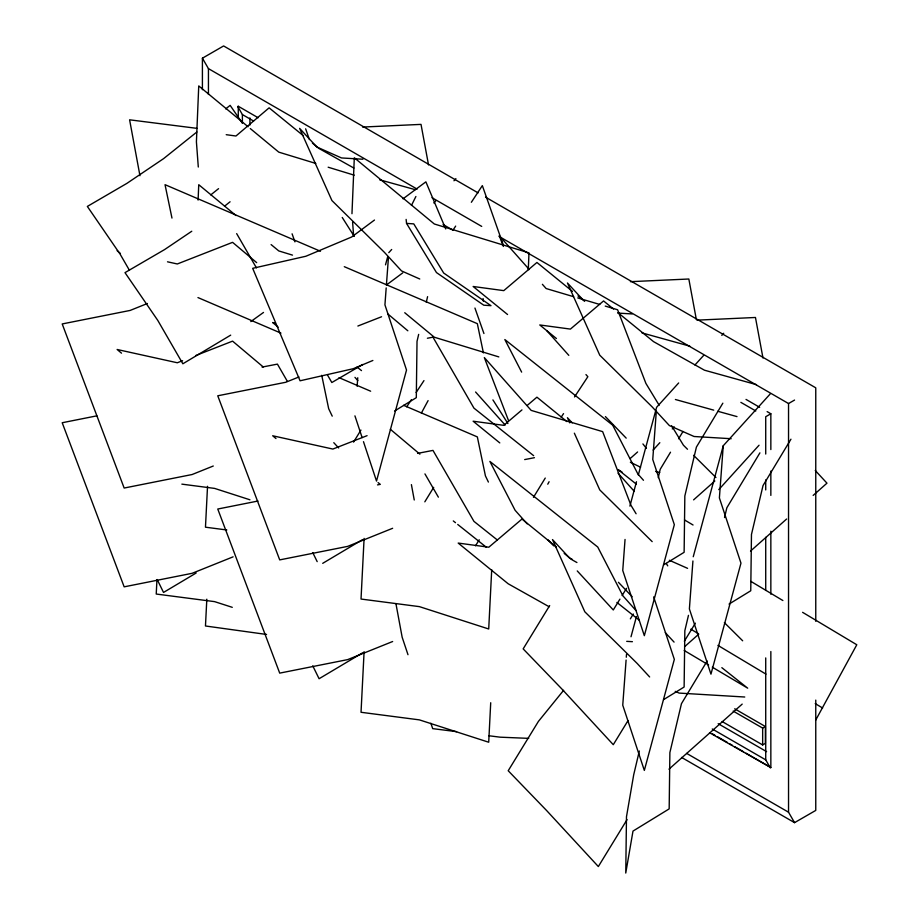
<?xml version="1.0" encoding="UTF-8"?>
<svg xmlns="http://www.w3.org/2000/svg" width="919" height="919" viewBox="0 0 919 919"><rect width="100%" height="100%" fill="white"/><g stroke="black" fill="none" stroke-linecap="round" stroke-linejoin="round"><path stroke-width="1.38" d="M198.102 200.089L198.745 184.696L236.022 215.551M351.966 213.713L354.309 157.758L434.331 223.995L528.988 252.886L528.287 269.669M156.942 579.946L156.23 594.042L214.609 601.635L232.277 607.333M207.533 486.3L205.465 527.196L226.821 529.976M206.821 599.199L205.465 625.988L266.556 634.455M364.096 538.408L361.029 599.05L419.397 606.632L488.713 628.987L491.711 569.757M364.096 651.64L361.029 712.282L419.397 719.876L488.713 742.23L490.712 702.736M357.123 386.233L357.755 377.766M386.187 287.923L384.935 304.844L406.52 370.047L376.514 481.062L363.476 441.671M386.405 285.097L388.381 258.296M625.046 539.453L622.749 570.481L644.334 635.684L674.339 524.68L652.754 459.466L656.304 411.505M626.092 660.06L622.749 705.195L644.334 770.409L674.339 659.394L653.662 596.902M626.298 657.234L626.505 654.42M692.926 560.992L689.388 608.952L710.961 674.155L740.967 563.14L719.393 497.937L723.253 445.749L770.214 393.941M418.673 334.378L417.019 341.363L416.307 397.674L394.596 411M426.278 302.248L427.599 296.653M658.245 477.662L660.221 469.287L670.514 452.205M639.325 751.018L633.708 774.763L626.482 816.738L625.759 873.05L632.996 831.086L669.17 808.881L669.882 752.569L681.461 703.667L707.17 660.979M688.469 615.339L684.839 630.71L684.127 687.021L663.621 699.6M724.54 517.535L726.86 507.747L759.91 452.86M385.509 264.833L387.703 256.711M629.906 506.105L636.488 481.74M638.326 474.962L656.614 407.278L678.659 382.959M631.008 636.764L636.488 616.454M693.248 556.753L723.253 445.749M411.494 205.362L415.893 196.505M421.396 413.022L428.093 400.615M547.758 484.21L549.102 481.728M815.658 720.197L856.795 644.759L802.597 612.33M678.59 438.788L683.001 431.471M722.851 403.177L696.407 447.082L684.839 495.984L684.127 552.308L663.621 564.886M790.949 439.202L763.034 485.554L751.466 534.456L750.754 590.768L729.043 604.093M353.562 442.108L360.937 430.081M424.819 501.831L433.699 487.334M475.525 545.806L479.224 539.763M533.468 497.317L545.254 478.064M549.677 605.564L523.164 648.883L561.658 688.768L613.283 744.689L628.01 720.622M619.911 599.142L613.283 609.963L577.247 570.929M622.117 595.535L626.54 588.309M630.342 618.855L633.306 614.03M684.333 641.221L695.384 623.174M627.057 819.622L598.338 866.548L546.713 810.638L508.207 770.742L538.408 721.415L563.623 690.307M453.308 229.67L455.663 226.097M471.355 202.283L482.337 185.604L503.152 244.615M406.715 406.807L411.413 399.662M416.123 392.516L423.969 380.604M561.187 417.192L563.542 413.619M574.524 396.951L587.85 376.71L585.954 374.573M388.794 252.656L391.678 249.486M433.848 202.961L435.767 200.847M453.975 180.767L455.893 178.654M694.959 364.992L703.586 355.481M721.794 335.389L723.712 333.275M653.122 450.092L659.831 442.694M672.283 428.955L674.201 426.841M718.784 489.62L759.048 445.221M630.158 458.57L637.591 451.976M693.604 499.867L714.833 481.005M750.536 551.067L786.63 519.005M813.166 495.421L826.962 483.164L815.268 470.505M684.977 646.379L698.773 634.121M668.963 769.18L742.196 704.103M521.958 409.908L503.773 425.348L473.136 421.212L499.787 442.912M527.299 405.359L536.926 397.18L566.92 421.603M196.861 132.003L163.582 158.642L126.914 183.363L87.351 206.43L120.136 254.195L129.441 270.301M225.695 108.913L230.141 105.363L242.134 122.836M210.796 194.874L218.561 188.659M224.523 206.224L230.072 201.778M263.512 312.449L250.795 321.593M374.481 220.043L351.644 237.01L305.866 256.252L252.679 268.325L300.065 380.788L353.252 368.714L372.873 360.466M403.027 198.826L425.876 181.847L445.704 228.934M386.75 284.764L402.74 272.874M191.772 231.243L164.57 249.589L124.995 272.644L157.792 320.421L182.847 363.786L230.692 335.136M196.172 572.996L163.525 592.445L157.206 579.556M322.707 563.336L362.614 539.568M362.614 652.812L319.088 678.727L312.759 665.85M362.741 364.498L331.828 382.522L327.532 375.078M202.41 89.706L202.41 58.196L223.616 45.95L478.098 192.875M258.136 117.747L238.274 106.271L237.768 106.57L242.386 114.565L242.386 123.18M767.124 411.609L770.846 413.757L765.722 416.709L765.722 454.043M815.762 700.106L815.762 810.409L794.556 822.643L788.536 812.212L788.536 403.544L794.556 400.064M733.178 711.088L762.655 728.101L765.378 726.527L765.378 743.356L762.655 744.93L722.127 721.53M709.514 732.719L770.846 767.549L770.846 651.525M147.362 303.511L130.165 310.427L62.205 323.947L124.157 488.046L192.105 474.526L213.277 466.013M298.951 376.962L285.717 382.281L217.757 395.79L279.709 559.889L347.669 546.38L392.643 528.287M233.116 556.834L192.105 573.318L124.157 586.839L62.205 422.74L96.874 415.836M392.643 641.519L347.669 659.612L279.709 673.122L217.757 509.023L257.986 501.027M182.582 360.707L177.31 362.764L117.127 349.484L121.503 353.172M195.736 355.55L232.576 341.133L263.236 366.957M357.87 326.038L381.557 316.756M367.083 435.663L332.873 449.058L272.679 435.767L275.964 438.535M262.064 367.083L277.423 364.119L287.302 381.236M427.392 338.249L432.975 337.17L473.94 408.116L533.64 455.663M417.617 453.377L432.975 450.402L473.94 521.36L497.156 539.844M377.502 484.899L380.294 484.359L378.088 482.601M524.68 459.58L534.456 457.685M362.58 127.052L421.017 124.387L428.53 164.915M630.4 281.673L688.836 279.008L696.349 319.536M697.027 320.145L755.464 317.48L762.977 358.008M528.712 738.371L500.12 737.176L488.874 735.751M362.925 159.228L341.523 157.953L316.802 146.994L299.617 128.361L331.931 200.56L384.36 252.288L401.534 270.921L419.753 278.997M617.901 313.092L632.169 313.942M731.168 438.719L694.086 436.502L669.354 425.543L652.18 406.922L599.751 355.182L567.437 282.983L582.715 299.548M626.712 641.347L632.41 641.692M744.758 697.016L679.13 693.087L675.235 691.352M406.554 223.409L413.768 223.88L443.682 273.035L490.976 305.671L483.762 305.2L436.468 272.564L406.554 223.409L406.129 219.4M197.022 128.361L129.602 119.815L139.952 175.713M456.571 731.65L432.688 728.629L430.896 723.253M181.859 484.141L214.609 488.403L249.945 499.798M226.212 134.691L235.953 136.012L269.106 107.845L303.534 135.874M167.511 261.812L177.31 263.971L232.576 242.34L256.665 262.627M275.482 323.155L272.679 322.535L278.158 327.153M379.593 179.768L415.181 189.647M641.933 332.873L689.836 346.176M756.475 384.647L704.459 370.196L653.535 341.627L617.993 312.69M675.408 399.501L713.741 410.15M717.842 411.287L737.004 416.606M640.566 467.208L630.377 462.268M655.626 471.39L659.727 472.527M573.628 296.699L546.139 288.543L542.394 284.316M577.752 297.928L599.739 304.453M605.23 306.084L617.602 309.76L645.896 383.407L659.141 405.222M315.814 163.444L278.779 152.14L250.278 128.557M328.163 167.212L354.229 175.173M292.495 255.126L278.779 250.933L271.105 244.58M498.81 356.905L434.331 337.227L404.739 312.724M320.467 251.266L165.029 184.673L171.968 218.079M344.292 266.682L477.34 323.672L483.405 352.896M197.953 297.572L280.95 333.126M339.031 377.663L370.644 391.207M403.567 405.313L477.34 436.904L485.427 475.881L488.391 482.061M669.354 560.268L687.573 568.344M572.273 559.349L569.677 558.201L552.491 539.568L584.806 611.767L637.223 663.495L649.641 676.958M353.861 168.051L319.088 148.533L312.426 143.111M576.925 562.531L571.963 559.74L564.186 553.41M549.148 606.758L508.161 583.76L458.19 543.072L488.828 547.207L521.981 519.051L556.409 547.081M485.554 197.171L815.762 387.818L815.762 621.313M202.41 58.196L208.441 68.626L417.123 189.107M432.033 197.711L481.717 226.407M499.109 236.447L788.536 403.544M443.107 224.535L453.044 230.267M746.021 399.42L759.668 407.301M242.386 114.565L253.575 121.021M740.863 402.361L755.786 410.965M734.683 708.802L765.378 726.527M718.164 723.678L766.595 751.639M712.271 728.985L765.722 759.841L770.34 767.847M712.501 733.867L714.982 735.303M717.463 736.728L727.4 742.46M729.881 743.896L732.363 745.332M734.844 746.768L743.528 751.788M746.021 753.212L770.846 767.549M686.677 753.408L788.536 812.212M681.588 757.428L794.556 822.643M622.037 472.056L618.372 469.873L636.35 484.152M684.506 519.936L693.052 525.002M684.207 650.491L708.618 664.988M712.282 667.16L747.687 688.17L721.84 667.665M750.857 581.371L782.885 600.532M690.812 629.17L698.199 633.582M717.911 645.379L765.952 674.121M815.222 703.598L822.62 708.021M616.913 602.45L639.383 620.279M357.077 367.083L361.5 370.61M453.297 520.935L455.502 522.693M457.719 524.45L486.461 547.345M613.559 309.071L603.565 300.938L570.412 329.094L539.763 324.958L556.42 338.525M572.468 291.403L536.926 262.466L503.773 290.634L473.136 286.487L507.564 314.516M578.028 295.918L584.691 301.352M248.084 126.742L198.745 85.904L196.413 141.859L198.297 167.028M388.128 314.183L407.841 330.794M390.322 429.265L419.891 454.17M117.127 250.692L120.412 253.46M652.18 541.636L599.751 489.896L574.364 433.182M687.492 449.253L683.426 445.21L671.651 425.819M693.581 455.307L715.947 477.524M626.195 438.133L605.403 416.594M724.367 622.622L742.667 640.796M618.418 582.29L632.18 596.741M547.839 539.729L553.766 545.875M665.299 632.617L674.075 642.105M333.781 442.682L338.651 447.955M572.215 422.878L567.437 417.708L569.746 422.866M546.897 330.806L568.804 355.354M618.005 473.159L634.225 491.286M475.594 392.011L505.174 425.06M354.964 377.364L357.813 380.569M643.472 480.281L637.889 474.009L612.686 425.175L504.841 339.548L521.636 372.115M635.959 610.515L622.944 595.88L597.741 547.035L489.884 461.418L515.088 510.263L527.184 523.853M529.264 269.531L499.27 235.723L503.382 246.441M642.921 443.934L646.436 448.426M492.906 399.891L507.908 423.544M342.247 217.47L354.252 236.39M636.097 513.755L630.951 505.278L602.646 431.631L531.193 410.402L484.324 357.583L508.506 420.523M666.264 563.439L667.734 565.863M424.946 473.905L438.374 497.156M236.665 233.61L256.435 267.866M312.759 552.618L317.181 561.635M332.23 416.146L328.68 408.725L321.742 375.331M474.939 308.049L483.934 333.528M305.636 128.821L309.416 139.55M292.093 233.817L294.93 241.869M407.99 654.707L402.154 637.223L395.94 603.691M354.929 415.859L362.132 437.593M411.402 484.623L414.251 499.993M483.061 298.526L483.337 301.191M352.597 222.099L353.643 236.08M770.846 413.757L770.846 449.563M770.846 471.045L770.846 495.398M770.846 531.205L770.846 594.237M765.722 479.879L765.722 489.93M765.722 537.305L765.722 590.435M765.722 657.912L765.722 759.841M762.655 728.101L762.655 744.93M249.922 117.908L249.922 125.076M238.274 106.271L238.274 116.299M208.441 68.626L208.441 94.439"/></g></svg>
